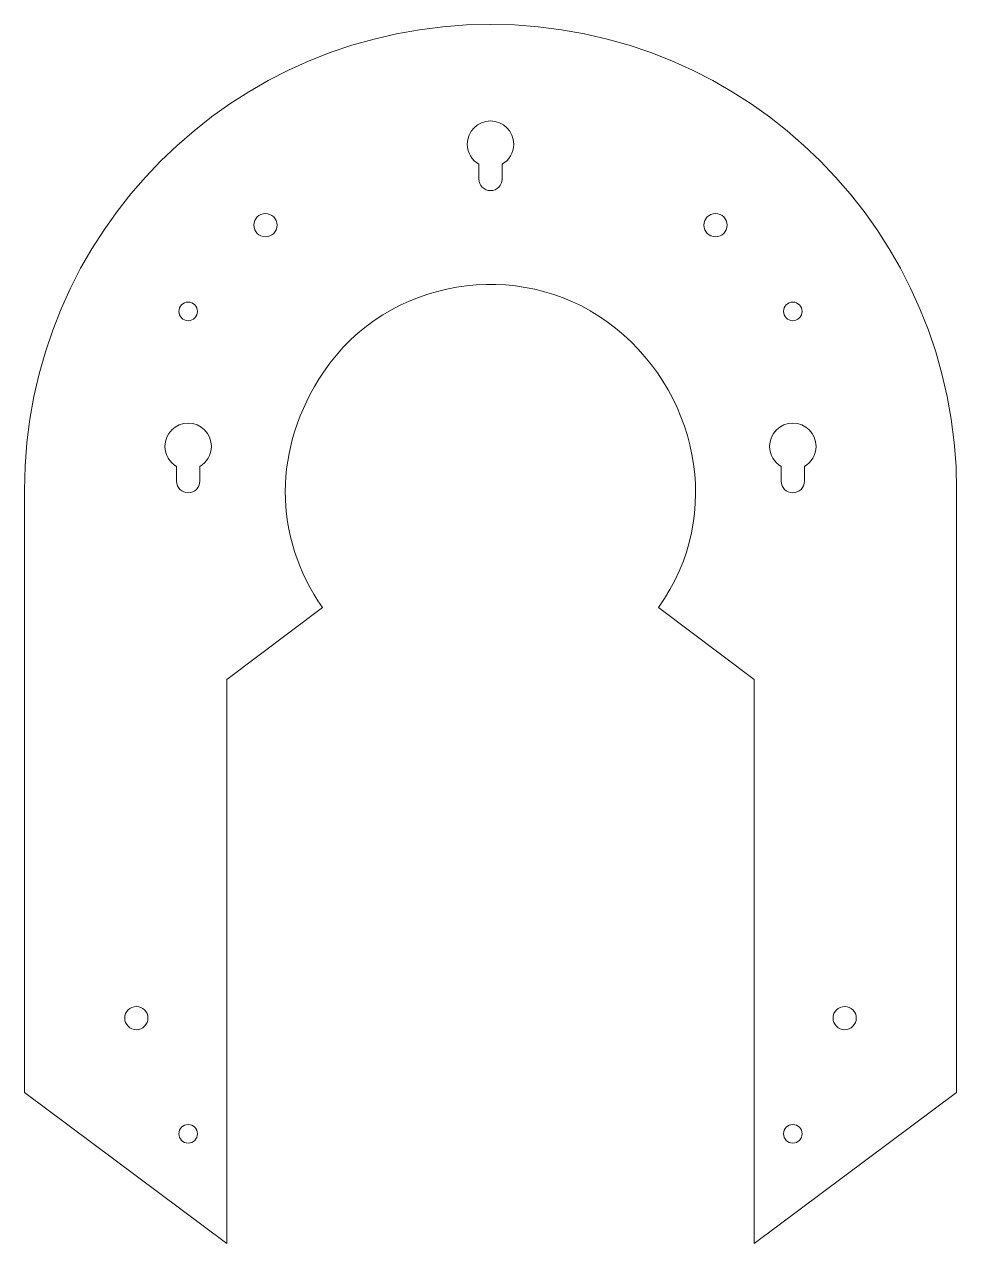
# Model space of a CAD drawing. Header units: millimetres. Extents: x 8 to 208, y -271 to -8.
import ezdxf

# ---------------------------------------------------------------- set-up
doc = ezdxf.new("R2010")
doc.units = ezdxf.units.MM
doc.header["$MEASUREMENT"] = 0
doc.layers.add('COM8_TexMex', color=7, linetype='Continuous', lineweight=0)

msp = doc.modelspace()

# ---------------------------------------------------------------- linework, layer by layer
at = {"layer": 'COM8_TexMex', "color": 18, "lineweight": 20, "true_color": 0x000000}
for centre, radius in [((59.68, -51.25), 2.5), ((156.57, -51.25), 2.5), ((43.04, -69.82), 2), ((173.21, -69.82), 2), ((31.88, -222.04), 2.5), ((184.38, -222.04), 2.5), ((43.04, -246.96), 2), ((173.21, -246.96), 2)]:
    msp.add_circle(centre, radius, dxfattribs=at)
for points, knots in [([(164.87, -149.12), (164.87, -149.12), (144.3, -133.59), (144.3, -133.59), (158.67, -113.59), (152.82, -86.31), (133.24, -72.05), (114.4, -58.33), (86.03, -62.33), (72.18, -82.88), (61.17, -99.22), (61.31, -118.31), (71.95, -133.63), (71.95, -133.63), (51.37, -149.1), (51.37, -149.1), (51.37, -149.1), (51.37, -270.61), (51.37, -270.61), (51.37, -270.61), (7.78, -238.07), (7.78, -238.07), (7.78, -238.07), (7.78, -108.35), (7.78, -108.35), (7.78, -52.93), (52.7, -8), (108.13, -8), (163.55, -8), (208.48, -52.93), (208.48, -108.35), (208.48, -108.35), (208.48, -238.07), (208.48, -238.07), (208.48, -238.07), (164.88, -270.61), (164.88, -270.61), (164.88, -270.61), (164.87, -149.12), (164.87, -149.12)], [0, 0, 0, 0, 1, 1, 1, 2, 2, 2, 3, 3, 3, 4, 4, 4, 5, 5, 5, 6, 6, 6, 7, 7, 7, 8, 8, 8, 9, 9, 9, 10, 10, 10, 11, 11, 11, 12, 12, 12, 13, 13, 13, 13]), ([(113.13, -33.81), (113.13, -31.05), (110.89, -28.81), (108.13, -28.81), (105.36, -28.81), (103.13, -31.05), (103.13, -33.81), (103.13, -35.66), (104.13, -37.28), (105.63, -38.14), (105.63, -38.14), (105.63, -41.31), (105.63, -41.31), (105.63, -42.7), (106.75, -43.81), (108.13, -43.81), (109.51, -43.81), (110.63, -42.7), (110.63, -41.31), (110.63, -41.31), (110.63, -38.14), (110.63, -38.14), (112.12, -37.28), (113.13, -35.66), (113.13, -33.81)], [0, 0, 0, 0, 1, 1, 1, 2, 2, 2, 3, 3, 3, 4, 4, 4, 5, 5, 5, 6, 6, 6, 7, 7, 7, 8, 8, 8, 8]), ([(48.04, -98.89), (48.04, -96.13), (45.8, -93.89), (43.04, -93.89), (40.28, -93.89), (38.04, -96.13), (38.04, -98.89), (38.04, -100.74), (39.05, -102.35), (40.54, -103.22), (40.54, -103.22), (40.54, -106.39), (40.54, -106.39), (40.54, -107.77), (41.66, -108.89), (43.04, -108.89), (44.42, -108.89), (45.54, -107.77), (45.54, -106.39), (45.54, -106.39), (45.54, -103.22), (45.54, -103.22), (47.03, -102.35), (48.04, -100.74), (48.04, -98.89)], [0, 0, 0, 0, 1, 1, 1, 2, 2, 2, 3, 3, 3, 4, 4, 4, 5, 5, 5, 6, 6, 6, 7, 7, 7, 8, 8, 8, 8]), ([(178.21, -98.89), (178.21, -96.13), (175.98, -93.89), (173.21, -93.89), (170.45, -93.89), (168.21, -96.13), (168.21, -98.89), (168.21, -100.74), (169.22, -102.35), (170.71, -103.22), (170.71, -103.22), (170.71, -106.39), (170.71, -106.39), (170.71, -107.77), (171.83, -108.89), (173.21, -108.89), (174.59, -108.89), (175.71, -107.77), (175.71, -106.39), (175.71, -106.39), (175.71, -103.22), (175.71, -103.22), (177.21, -102.35), (178.21, -100.74), (178.21, -98.89)], [0, 0, 0, 0, 1, 1, 1, 2, 2, 2, 3, 3, 3, 4, 4, 4, 5, 5, 5, 6, 6, 6, 7, 7, 7, 8, 8, 8, 8])]:
    msp.add_open_spline(points, degree=3, knots=knots, dxfattribs=at)

doc.saveas('drawing.dxf')
